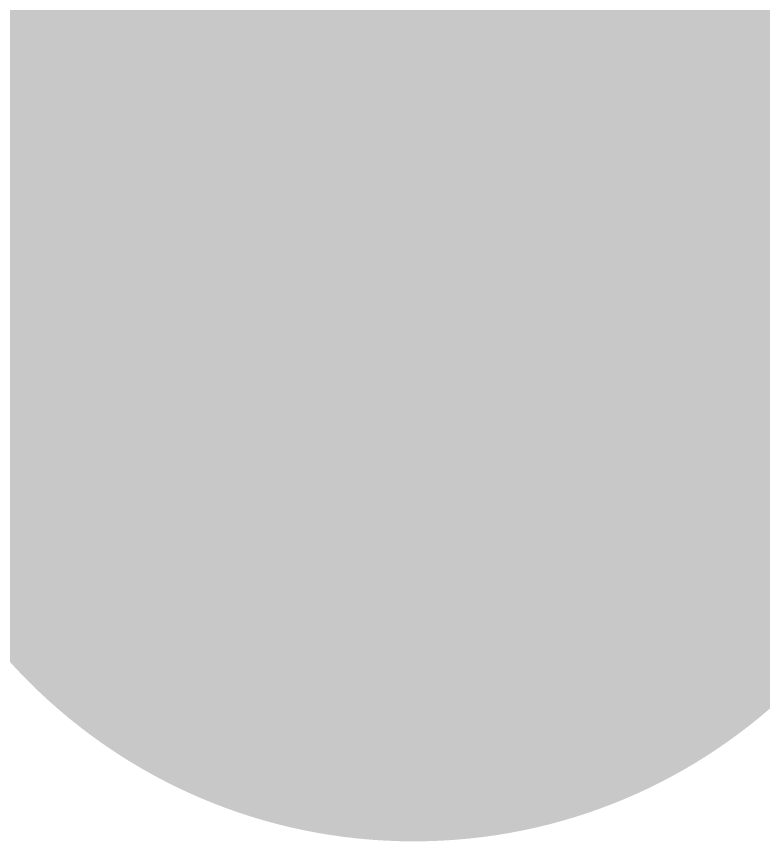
# Model space of a CAD drawing. Header units: inches. Extents: x 1.08 to 4.97, y 2.49 to 3.89.
# Drawn here: x 1.61994 to 1.63886, y 2.86822 to 2.88912 of the extents above; entities that cross this region are included whole.
import ezdxf

# ---------------------------------------------------------------- set-up
doc = ezdxf.new("R2010")
doc.units = ezdxf.units.IN
doc.header["$MEASUREMENT"] = 0
for name, color, linetype in [('Bottom', 5, 'Continuous'), ('Top', 1, 'Continuous'), ('Via Holes', 16, 'Continuous')]:
    doc.layers.add(name, color=color, linetype=linetype)

msp = doc.modelspace()

# ---------------------------------------------------------------- hatches: boundary and pattern name
at = {"layer": 'Bottom'}
msp.add_hatch(color=5, dxfattribs=at).paths.add_polyline_path([(1.616221, 2.898099), (1.617143, 2.897242), (1.618072, 2.896508), (1.619007, 2.895899), (1.619949, 2.895414), (1.620898, 2.895052), (1.621853, 2.894815), (1.622814, 2.894701), (1.623782, 2.894711), (1.624757, 2.894846), (1.625738, 2.895104), (1.616438, 2.879558), (1.616214, 2.880577), (1.615907, 2.881595), (1.615518, 2.882611), (1.615047, 2.883625), (1.614494, 2.884638), (1.613859, 2.88565), (1.613142, 2.88666), (1.612342, 2.887668), (1.610497, 2.88968)])
h = msp.add_hatch(color=5, dxfattribs=at)
edge = h.paths.add_edge_path()
edge.add_arc((1.63, 2.882), 0.01378, 0, 360)
at = {"layer": 'Top'}
h = msp.add_hatch(color=1, dxfattribs=at)
edge = h.paths.add_edge_path()
edge.add_arc((1.63, 2.882), 0.01378, 0, 360)
at = {"layer": 'Via Holes'}
h = msp.add_hatch(color=7, dxfattribs=at)
edge = h.paths.add_edge_path()
edge.add_arc((1.63, 2.882), 0.007874, 0, 360)

# ---------------------------------------------------------------- linework, layer by layer
at = {"layer": 'Bottom'}
for points in [[(1.612685, 2.894563, 0.01, 0.01, 0), (1.625249, 2.882, 0.01, 0.01, 0)], [(1.625249, 2.882, 0.01, 0.01, 0), (1.63, 2.882, 0.01, 0.01, 0)]]:
    msp.add_lwpolyline(points, format="xyseb", dxfattribs=at)
for points in [[(1.622748, 2.882, 0.005, 0.005, 1), (1.627749, 2.882, 0.005, 0.005, 1)], [(1.622748, 2.882, 0.005, 0.005, 1), (1.627749, 2.882, 0.005, 0.005, 1)], [(1.6275, 2.882, 0.005, 0.005, 1), (1.6325, 2.882, 0.005, 0.005, 1)]]:
    msp.add_lwpolyline(points, format="xyseb", close=True, dxfattribs=at)
at = {"layer": 'Top'}
msp.add_lwpolyline([(1.63, 2.882, 0.01, 0.01, 0), (1.67826, 2.882, 0.01, 0.01, 0)], format="xyseb", dxfattribs=at)
msp.add_lwpolyline([(1.6275, 2.882, 0.005, 0.005, 1), (1.6325, 2.882, 0.005, 0.005, 1)], format="xyseb", close=True, dxfattribs=at)

doc.saveas('drawing.dxf')
